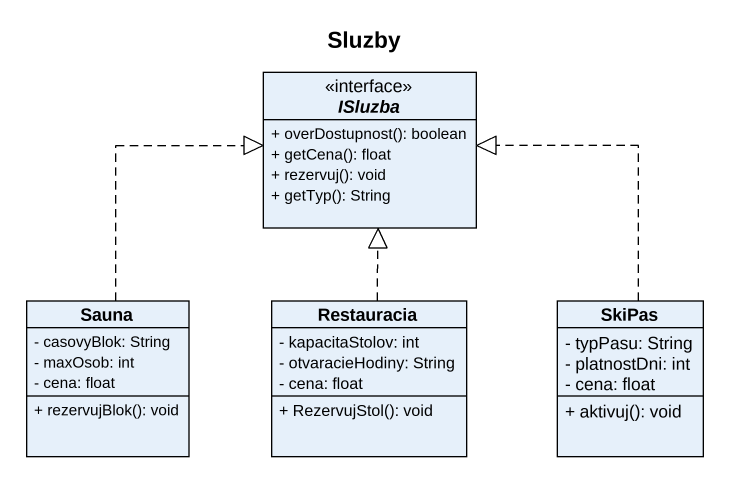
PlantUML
@startuml
title Sluzby
hide circle
hide empty members
skinparam classAttributeIconSize 0
interface ISluzba {
  + overDostupnost(): boolean
  + getCena(): float
  + rezervuj(): void
  + getTyp(): String
}
class Sauna {
  - casovyBlok: String
  - maxOsob: int
  - cena: float
  + rezervujBlok(): void
}
class Restauracia {
  - kapacitaStolov: int
  - otvaracieHodiny: String
  - cena: float
  + RezervujStol(): void
}
class SkiPas {
  - typPasu: String
  - platnostDni: int
  - cena: float
  + aktivuj(): void
}
Sauna .up.|> ISluzba
Restauracia .up.|> ISluzba
SkiPas .up.|> ISluzba
@enduml
